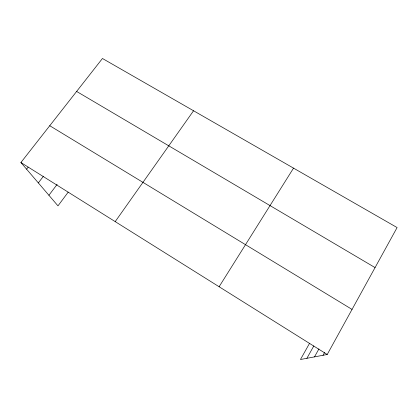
<?xml version="1.0" encoding="UTF-8"?>
<svg xmlns="http://www.w3.org/2000/svg" width="418" height="418" viewBox="0 0 418 418"><rect width="100%" height="100%" fill="white"/><g stroke="black" fill="none" stroke-linecap="round" stroke-linejoin="round"><path stroke-width="0.63" d="M323.041 355.279L324.603 352.452M309.586 343.277L300.453 359.511L327.226 354.495L397.1 227.564L102.452 58.489L20.9 162.524L57.977 205.865L68.191 192.144M314.493 356.878L318.929 348.915M306.89 358.304L313.808 345.947M219.11 286.743L293.53 168.135M115.201 221.624L193.555 110.765M48.916 195.274L57.13 184.38M38.331 182.901L43.472 176.187M26.59 169.17L28.152 167.163M76.625 91.438L375.066 267.593M49.747 125.719L352.045 309.409M20.9 162.524L327.226 354.495"/></g></svg>
